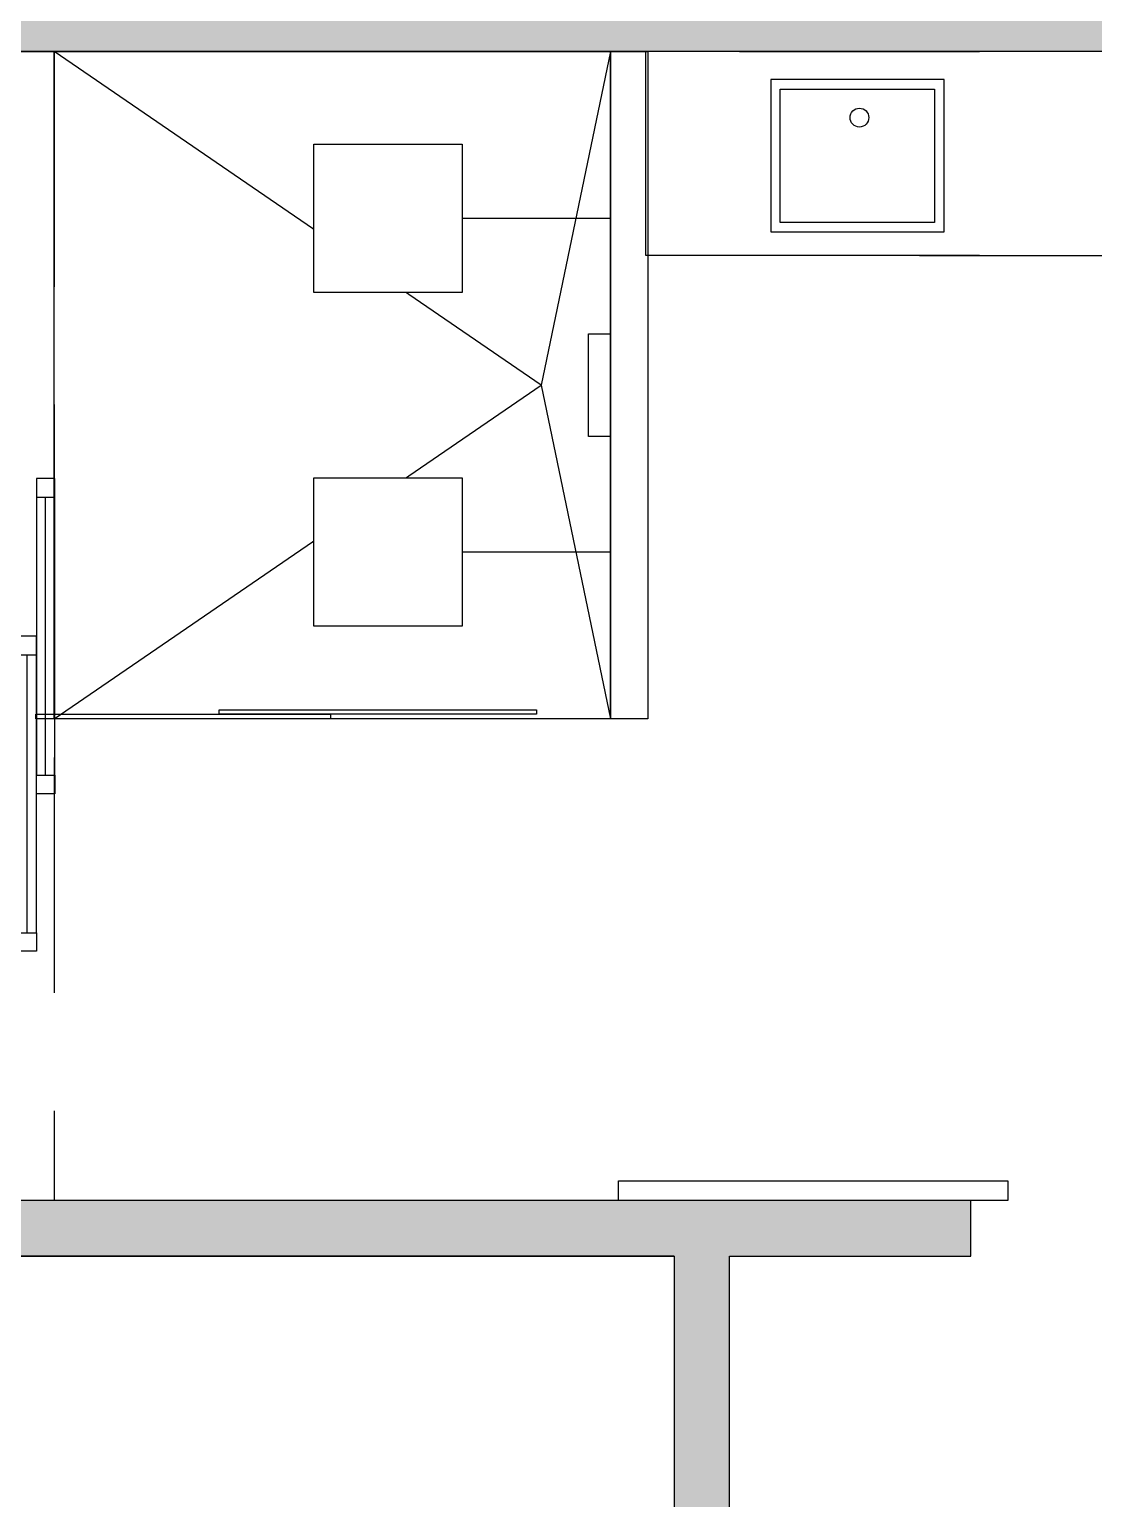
# Model space of a CAD drawing. Header units: metres. Extents: x 1769 to 3632, y 809 to 2652.
# Drawn here: x 2680.199 to 2683.069, y 1866.937 to 1870.901 of the extents above; entities that cross this region are included whole.
import ezdxf

# ---------------------------------------------------------------- set-up
doc = ezdxf.new("R2010")
doc.units = ezdxf.units.M
doc.header["$LTSCALE"] = 10
doc.linetypes.add('HIDDEN', pattern=[9.525, 6.35, -3.175])
for name, color, linetype in [('A-DOOR', 1, 'Continuous'), ('A-ELEV3', 2, 'Continuous'), ('A-FLOR-LEVL', 2, 'Continuous'), ('A-FURN-FIXD', 8, 'Continuous'), ('A-GLAZ', 150, 'Continuous'), ('A-PATT+', 8, 'Continuous'), ('A-PROJ+', 1, 'HIDDEN'), ('A-WALL', 6, 'Continuous'), ('A-WALL-PATT', 8, 'Continuous')]:
    doc.layers.add(name, color=color, linetype=linetype)

# ---------------------------------------------------------------- blocks, each defined once
blk = doc.blocks.new('SAPLS501')
at = {"layer": 'A-FURN-FIXD', "ltscale": 0.01}
for p, q in [((-0.3238, 0), (0.3238, 0)), ((-0.2136, -0.1013), (0.2029, -0.1013)), ((-0.2136, -0.4609), (-0.2136, -0.1013)), ((0.2029, -0.1013), (0.2029, -0.4609)), ((0.2029, -0.4609), (-0.2136, -0.4609)), ((0.3238, -0.55), (-0.3238, -0.55))]:
    blk.add_line(p, q, dxfattribs=at)
blk.add_lwpolyline([(0.2283, -0.0759), (-0.239, -0.0759), (-0.239, -0.4863), (0.2283, -0.4863)], close=True, dxfattribs=at)
blk.add_circle((0, -0.1784), 0.0254, dxfattribs=at)
blk = doc.blocks.new('A$C4C690AF1')
at = {"layer": 'A-FURN-FIXD', "ltscale": 0.01}
for p, q in [((-0.3918, 0.55), (1.8001, 0.55)), ((1.0623, 0), (0.5083, 0))]:
    blk.add_line(p, q, dxfattribs=at)
for points in [[(-0.0764, 0), (-0.3918, 0), (-0.3918, 0.55)], [(1.5231, 0), (1.8001, 0), (1.8001, 0.55)]]:
    blk.add_lwpolyline(points, dxfattribs=at)
at = {"layer": 'A-FURN-FIXD', "ltscale": 0.01, "xscale": -1}
for p in [(0.1844, 0.55), (1.2239, 0.55)]:
    blk.add_blockref('SAPLS501', p, dxfattribs=at)
blk = doc.blocks.new('A$Ca70b421f')
at = {"layer": 'A-PATT+', "ltscale": 0.01, "true_color": 0x939598}
h = blk.add_hatch(dxfattribs=at)
h.set_pattern_fill('DOLMIT', color=252, scale=0.018)
edge = h.paths.add_edge_path()
edge.add_line((25.336, 3.261), (25.336, 0.2))
edge.add_line((25.336, 0.2), (21.7137, 0.2008))
edge.add_arc((21.0849, 39.1483), 38.9526, 269.18272, 270.92484, ccw=False)
edge.add_arc((20.4924, -1.9182), 2.1182, 88.9999, 105.352)
edge.add_arc((20.2844, -1.1028), 1.277, 106.0408, 133.345)
edge.add_line((19.4079, -0.1742), (20.1805, -0.8937))
edge.add_arc((22.7378, -4.4897), 4.4126, 113.9193, 125.4178, ccw=False)
edge.add_arc((23.1734, -5.7416), 5.7347, 93.3642, 112.82617, ccw=False)
edge.add_line((22.8368, -0.0169), (25.336, 0))
edge.add_line((25.336, 0), (40.8755, 0))
edge.add_line((40.8755, 0), (40.8755, 8.8623))
edge.add_line((40.8755, 8.8623), (64.844, 22.7005))
edge.add_line((64.844, 22.7005), (63.6758, 24.7237))
edge.add_line((63.6758, 24.7237), (62.1168, 23.8237))
edge.add_line((62.1168, 23.8237), (61.5418, 24.8196))
edge.add_line((61.5418, 24.8196), (63.1012, 25.7199))
edge.add_line((63.1012, 25.7199), (57.7874, 34.9238))
edge.add_line((57.7874, 34.9238), (54.6065, 33.0876))
edge.add_line((54.6065, 33.0876), (54.6064, 20.8154))
edge.add_line((54.6064, 20.8154), (49.8442, 18.0657))
edge.add_line((49.8442, 18.0657), (50.419, 17.0701))
edge.add_line((50.419, 17.0701), (50.0293, 16.8451))
edge.add_line((50.0293, 16.8451), (49.4544, 17.8408))
edge.add_line((49.4544, 17.8408), (45.1837, 15.3751))
edge.add_line((45.1837, 15.3751), (16.566, 15.375))
edge.add_line((16.566, 15.375), (16.566, 15.5))
edge.add_line((16.566, 15.5), (7.1793, 15.5))
edge.add_line((7.1793, 15.5), (7.1793, 19.454))
edge.add_line((7.1793, 19.454), (0, 19.4542))
edge.add_line((0, 19.4542), (0.0007, 13.375))
edge.add_line((0.0007, 13.375), (15.066, 13.375))
edge.add_line((15.066, 13.375), (15.066, 2.4175))
edge.add_arc((18.8858, 2.4729), 3.8202, 180.8316, 254.2952)
edge.add_arc((18.5138, 0.5707), 1.8948, 223.0293, 249.5502, ccw=False)
edge.add_arc((18.2834, 1.0412), 2.1079, 148.2186, 236.7821, ccw=False)
edge.add_arc((18.6399, 0.629), 2.633, 91.5547, 144.6769, ccw=False)
edge.add_line((18.5684, 3.261), (25.336, 3.261))
h.paths.add_polyline_path([(28.836, 4.3999), (37.9755, 4.3999), (37.9755, 3.6999), (29.536, 3.6999), (29.536, 2.6653), (28.836, 2.6653)], flags=16)
h.paths.add_polyline_path([(23.836, 4.5999), (17.986, 4.5999), (17.986, 12.575), (20.486, 12.575), (20.486, 7.5999), (37.9755, 7.5999), (37.9755, 4.5999)], flags=16)
edge = h.paths.add_edge_path(flags=16)
edge.add_arc((21.0849, 39.1483), 39.1526, 269.18224, 270.86008, ccw=False)
edge.add_arc((20.4924, -1.9182), 1.9182, 88.9906, 105.3155)
edge.add_arc((20.2844, -1.1028), 1.077, 106.1036, 121.8452)
edge.add_line((19.7162, -0.188), (20.1997, -0.6382))
edge.add_arc((22.7378, -4.4897), 4.6126, 113.8955, 123.3845, ccw=False)
edge.add_arc((23.1734, -5.7416), 5.9347, 104.6475, 112.84455, ccw=False)
blk = doc.blocks.new('*U617')
at = {"layer": 'A-GLAZ', "ltscale": 0.01}
for p, q in [((0.0164277, 0.000025), (0.0171777, 0.000025)), ((0.0164277, 0), (0.0171777, 0)), ((0.0171777, -0.000025), (0.0164277, -0.000025))]:
    blk.add_line(p, q, dxfattribs=at)
for points in [[(0.0163777, -0.000025), (0.0164277, -0.000025), (0.0164277, 0.000025), (0.0163777, 0.000025)], [(0.0172277, -0.000025), (0.0171777, -0.000025), (0.0171777, 0.000025), (0.0172277, 0.000025)]]:
    blk.add_lwpolyline(points, close=True, dxfattribs=at)

msp = doc.modelspace()

# ---------------------------------------------------------------- hatches: boundary and pattern name
at = {"layer": 'A-ELEV3', "true_color": 0xcd2027}
h = msp.add_hatch(dxfattribs=at)
h.set_pattern_fill('ANGLE', color=242)
h.set_pattern_definition([(0, (0, 0), (0, 6.985), [5.08, -1.905]), (90, (0, 0), (-6.985, 4e-16), [5.08, -1.905])])
h.paths.add_polyline_path([(2681.7067, 1870.0794), (2681.7667, 1870.0794), (2681.7667, 1869.8024), (2681.7067, 1869.8024)])

# ---------------------------------------------------------------- linework, layer by layer
at = {"layer": 'A-ELEV3', "color": 242, "true_color": 0xcd2027}
msp.add_lwpolyline([(2681.7067, 1870.0794), (2681.7667, 1870.0794), (2681.7667, 1869.8024), (2681.7067, 1869.8024)], close=True, dxfattribs=at)
at = {"layer": 'A-FURN-FIXD'}
msp.add_lwpolyline([(2681.7667, 1869.0409), (2680.2667, 1869.0408), (2680.2667, 1870.8408), (2681.7667, 1870.8409)], close=True, dxfattribs=at)
for points in [[(2680.2667, 1869.0408), (2681.5795, 1869.9409), (2680.2667, 1870.8408)], [(2681.7667, 1870.8409), (2681.5795, 1869.9409), (2681.7667, 1869.0409)]]:
    msp.add_lwpolyline(points, dxfattribs=at)
at = {"layer": 'A-GLAZ'}
for points in [[(2680.2167, 1869.0408), (2680.2167, 1869.0528), (2681.0114, 1869.0528), (2681.0114, 1869.0408)], [(2680.7114, 1869.0528), (2680.7114, 1869.0648), (2681.5668, 1869.0648), (2681.5668, 1869.0528)]]:
    msp.add_lwpolyline(points, close=True, dxfattribs=at)
at = {"layer": 'A-PROJ+', "ltscale": 0.01}
msp.add_lwpolyline([(2680.2667, 1867.7408), (2680.1167, 1867.7408), (2680.1167, 1870.8408), (2680.2667, 1870.8408)], close=True, dxfattribs=at)
at = {"layer": 'A-WALL', "ltscale": 0.01}
msp.add_lwpolyline([(2681.7667, 1870.8409), (2681.8667, 1870.8409), (2681.8667, 1869.0408), (2681.7667, 1869.0408)], close=True, dxfattribs=at)

# ---------------------------------------------------------------- block references
at = {"layer": 'A-FLOR-LEVL'}
msp.add_blockref('A$Ca70b421f', (2681.9374, 1840.6909), dxfattribs=at)
at = {"layer": 'A-GLAZ', "ltscale": 0.01, "xscale": -1000.000000000006, "yscale": 1000.000000000006, "zscale": 1000.000000000006, "rotation": 270}
for p in [(2680.2433, 1852.4608), (2680.1933, 1852.0358)]:
    msp.add_blockref('*U617', p, dxfattribs=at)

# ---------------------------------------------------------------- next in the draw order: hatches: boundary and pattern name
at = {"layer": 'A-WALL-PATT', "ltscale": 0.01}
h = msp.add_hatch(color=256, dxfattribs=at)
h.dxf.hatch_style = 1
h.paths.add_polyline_path([(2687.7034, 1874.1911), (2687.8534, 1874.1911), (2687.8534, 1871.7908), (2687.7034, 1871.7908), (2687.7034, 1873.5408), (2685.8034, 1873.5408), (2685.8034, 1872.1537), (2685.8034, 1870.9908), (2687.8534, 1870.9908), (2687.8534, 1867.7408), (2688.2166, 1867.7408), (2688.2166, 1867.5908), (2687.8534, 1867.5905), (2687.8534, 1867.0905), (2687.7034, 1867.0905), (2687.7034, 1867.5905), (2683.7878, 1867.5908), (2683.7878, 1867.0908), (2683.6378, 1867.0908), (2683.6378, 1867.7408), (2685.6534, 1867.7408), (2685.6534, 1868.6908), (2685.8034, 1868.6908), (2685.8034, 1867.7408), (2687.7034, 1867.7408), (2687.7034, 1870.8408), (2685.8034, 1870.8408), (2685.8034, 1869.4908), (2685.6534, 1869.4908), (2685.6534, 1870.8408), (2675.8444, 1870.841), (2675.8444, 1870.991), (2685.6534, 1870.9908), (2685.6534, 1872.1537), (2685.6534, 1874.0408), (2683.6378, 1874.0408), (2683.6378, 1874.1908), (2685.8034, 1874.1908), (2685.8034, 1873.691), (2687.7034, 1873.691)])
h = msp.add_hatch(color=256, dxfattribs=at)
h.dxf.hatch_style = 1
h.paths.add_polyline_path([(2682.0877, 1860.295), (2682.9378, 1860.295), (2682.9378, 1860.145), (2681.9378, 1860.145), (2681.9377, 1861.0103), (2681.5378, 1861.0103), (2681.5378, 1861.1603), (2682.0877, 1861.1603)])
h.paths.add_polyline_path([(2681.9377, 1863.5103), (2681.9378, 1864.3756), (2681.5378, 1864.3756), (2681.5378, 1864.5256), (2682.0878, 1864.5256), (2682.0877, 1863.3603), (2681.5377, 1863.3603), (2681.5377, 1863.5103)])
h.paths.add_polyline_path([(2681.9378, 1866.8756), (2681.5378, 1866.8756), (2681.5378, 1866.7256), (2682.0878, 1866.7256), (2682.0878, 1867.5908), (2682.7378, 1867.5908), (2682.7378, 1867.7408), (2680.1167, 1867.7408), (2680.1167, 1867.5908), (2681.9378, 1867.5908)])

# ---------------------------------------------------------------- next in the draw order: linework, layer by layer
at = {"layer": 'A-DOOR', "ltscale": 0.01}
msp.add_lwpolyline([(2681.7882, 1867.7943), (2682.8383, 1867.7943), (2682.8383, 1867.7408), (2681.7882, 1867.7408)], close=True, dxfattribs=at)
at = {"layer": 'A-FLOR-LEVL', "ltscale": 0.01}
msp.add_lwpolyline([(2681.9378, 1867.5908), (2680.1167, 1867.5908), (2680.1167, 1870.8408)], dxfattribs=at)
at = {"layer": 'A-WALL', "ltscale": 0.01}
msp.add_lwpolyline([(2685.6534, 1870.8408), (2675.8444, 1870.841), (2675.8444, 1870.991), (2685.6534, 1870.9908)], dxfattribs=at)
msp.add_lwpolyline([(2681.9378, 1866.8756), (2681.5378, 1866.8756), (2681.5378, 1866.7256), (2682.0878, 1866.7256), (2682.0878, 1867.5908), (2682.7378, 1867.5908), (2682.7378, 1867.7408), (2680.1167, 1867.7408), (2680.1167, 1867.5908), (2681.9378, 1867.5908), (2681.9378, 1867.5908)], close=True, dxfattribs=at)

# ---------------------------------------------------------------- next in the draw order: block references
at = {"layer": 'A-FURN-FIXD', "ltscale": 0.01, "xscale": -1, "rotation": 0.0001343054103930541}
msp.add_blockref('A$C4C690AF1', (2683.6616, 1870.2909), dxfattribs=at)

# ---------------------------------------------------------------- next in the draw order: wipeouts: each hides what was drawn before it
at = {"ltscale": 0.01}
for points in [[(2680.9667, 1870.5909), (2681.3667, 1870.5909), (2681.3667, 1870.1909), (2680.9667, 1870.1909)], [(2680.9667, 1869.6909), (2681.3667, 1869.6909), (2681.3667, 1869.2909), (2680.9667, 1869.2909)]]:
    msp.add_wipeout(points, dxfattribs=at).dxf.layer = 'A-PROJ+'

# ---------------------------------------------------------------- next in the draw order: linework, layer by layer
at = {"layer": 'A-PROJ+', "ltscale": 0.01}
for p, q in [((2681.3667, 1870.3909), (2681.7667, 1870.3909)), ((2681.3667, 1869.4909), (2681.7667, 1869.4909))]:
    msp.add_line(p, q, dxfattribs=at)
for points in [[(2680.9667, 1870.5909), (2681.3667, 1870.5909), (2681.3667, 1870.1909), (2680.9667, 1870.1909)], [(2680.9667, 1869.6909), (2681.3667, 1869.6909), (2681.3667, 1869.2909), (2680.9667, 1869.2909)]]:
    msp.add_lwpolyline(points, close=True, dxfattribs=at)

doc.saveas('drawing.dxf')
